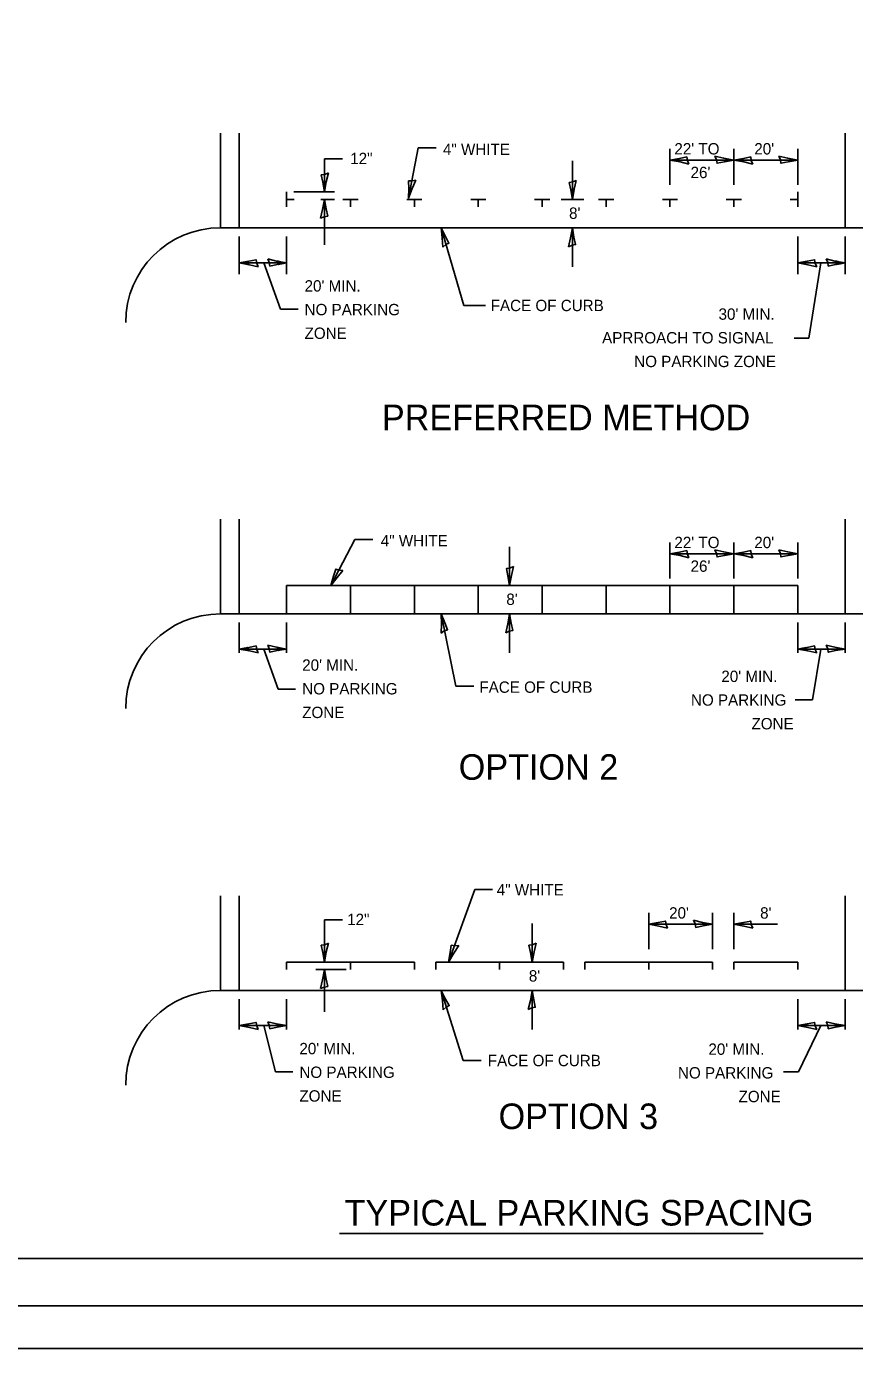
# Model space of a CAD drawing. Extents: x 2147643 to 2167443, y 2146757 to 2149469.
# Drawn here: x 2153700 to 2154137, y 2147480 to 2148178 of the extents above; entities that cross this region are included whole.
import ezdxf

# ---------------------------------------------------------------- set-up
doc = ezdxf.new("R2010")
doc.units = 0
for name, color, linetype in [('Design_PR_Back of Gutter or Curb line', 7, 'Continuous'), ('Design_PR_PMK Solid Line', 7, 'Continuous'), ('Design_PR_Roadway Dimensions', 7, 'Continuous'), ('Design_PR_Roadway Notes', 7, 'Continuous'), ('Level 23', 7, 'Continuous'), ('Sheets_General Details', 7, 'Continuous'), ('Sheets_Plotter Plotting Border', 7, 'Continuous')]:
    doc.layers.add(name, color=color, linetype=linetype)

msp = doc.modelspace()

# ---------------------------------------------------------------- linework, layer by layer
at = {"layer": 'Design_PR_Back of Gutter or Curb line'}
for p, q in [((2153802.05, 2148071.35), (2154142.05, 2148071.35)), ((2153802.05, 2147867.51), (2154142.05, 2147867.51)), ((2153802.05, 2147668.66), (2154142.05, 2147668.66))]:
    msp.add_line(p, q, dxfattribs=at)
for centre in [(2153802.05, 2148021.35), (2153802.05, 2147817.51), (2153802.05, 2147618.66)]:
    msp.add_arc(centre, 50, 90, 180, dxfattribs=at)
at = {"layer": 'Design_PR_PMK Solid Line'}
for p, q in [((2153802.05, 2148071.35), (2153802.05, 2148121.35)), ((2153812.05, 2148071.35), (2153812.05, 2148121.35)), ((2154132.05, 2148071.35), (2154132.05, 2148121.35)), ((2153837.05, 2148082.35), (2153837.05, 2148090.35)), ((2153837.05, 2148086.35), (2153841.05, 2148086.35)), ((2153866.8, 2148086.35), (2153874.8, 2148086.35)), ((2153870.8, 2148082.35), (2153870.8, 2148086.35)), ((2153900.55, 2148086.35), (2153908.55, 2148086.35)), ((2153904.55, 2148082.35), (2153904.55, 2148086.35)), ((2153934.3, 2148086.35), (2153942.3, 2148086.35)), ((2153938.3, 2148082.35), (2153938.3, 2148086.35)), ((2153968.05, 2148086.35), (2153976.05, 2148086.35)), ((2153972.05, 2148082.35), (2153972.05, 2148086.35)), ((2154001.8, 2148086.35), (2154009.8, 2148086.35)), ((2154005.8, 2148082.35), (2154005.8, 2148086.35)), ((2154035.55, 2148086.35), (2154043.55, 2148086.35)), ((2154039.55, 2148082.35), (2154039.55, 2148086.35)), ((2154069.3, 2148086.35), (2154077.3, 2148086.35)), ((2154073.3, 2148082.35), (2154073.3, 2148086.35)), ((2154103.05, 2148086.35), (2154107.05, 2148086.35)), ((2154107.05, 2148082.35), (2154107.05, 2148090.35)), ((2153802.05, 2147867.51), (2153802.05, 2147917.51)), ((2153812.05, 2147867.51), (2153812.05, 2147917.51)), ((2154132.05, 2147867.51), (2154132.05, 2147917.51)), ((2153837.05, 2147867.51), (2153837.05, 2147882.51)), ((2153837.05, 2147882.51), (2154107.05, 2147882.51)), ((2153870.8, 2147867.51), (2153870.8, 2147882.51)), ((2153904.55, 2147867.51), (2153904.55, 2147882.51)), ((2153938.3, 2147867.51), (2153938.3, 2147882.51)), ((2153972.05, 2147867.51), (2153972.05, 2147882.51)), ((2154005.8, 2147867.51), (2154005.8, 2147882.51)), ((2154039.55, 2147867.51), (2154039.55, 2147882.51)), ((2154073.3, 2147867.51), (2154073.3, 2147882.51)), ((2154107.05, 2147867.51), (2154107.05, 2147882.51)), ((2153802.05, 2147668.66), (2153802.05, 2147718.66)), ((2153812.05, 2147668.66), (2153812.05, 2147718.66)), ((2154132.05, 2147668.66), (2154132.05, 2147718.66)), ((2153904.55, 2147683.66), (2153837.05, 2147683.66)), ((2153837.05, 2147679.66), (2153837.05, 2147683.66)), ((2153870.8, 2147679.66), (2153870.8, 2147683.66)), ((2153904.55, 2147679.66), (2153904.55, 2147683.66)), ((2153983.3, 2147683.66), (2153915.8, 2147683.66)), ((2153915.8, 2147679.66), (2153915.8, 2147683.66)), ((2153949.55, 2147679.66), (2153949.55, 2147683.66)), ((2153983.3, 2147679.66), (2153983.3, 2147683.66)), ((2153994.55, 2147683.66), (2154062.05, 2147683.66)), ((2153994.55, 2147679.66), (2153994.55, 2147683.66)), ((2154028.3, 2147679.66), (2154028.3, 2147683.66)), ((2154062.05, 2147679.66), (2154062.05, 2147683.66)), ((2154073.3, 2147683.66), (2154107.05, 2147683.66)), ((2154073.3, 2147679.66), (2154073.3, 2147683.66)), ((2154107.05, 2147679.66), (2154107.05, 2147683.66))]:
    msp.add_line(p, q, dxfattribs=at)
at = {"layer": 'Design_PR_Roadway Dimensions'}
for p, q in [((2153901.46, 2148087.06), (2153906.48, 2148113.58)), ((2153915.96, 2148113.58), (2153906.48, 2148113.58)), ((2154039.55, 2148093.98), (2154039.55, 2148113.06)), ((2154073.3, 2148093.98), (2154073.3, 2148113.06)), ((2154107.05, 2148093.98), (2154107.05, 2148113.06)), ((2153857.05, 2148090.35), (2153857.05, 2148107.72)), ((2153866.54, 2148107.72), (2153857.05, 2148107.72)), ((2154039.55, 2148107.06), (2154073.3, 2148107.06)), ((2154073.3, 2148107.06), (2154107.05, 2148107.06)), ((2153862.26, 2148090.35), (2153840.81, 2148090.35)), ((2153862.26, 2148086.35), (2153855.05, 2148086.35)), ((2153857.05, 2148062.38), (2153857.05, 2148086.35)), ((2153994.11, 2148086.35), (2153982.01, 2148086.35)), ((2153918.71, 2148071.35), (2153930.73, 2148030.29)), ((2153812.05, 2148066.73), (2153812.05, 2148046.79)), ((2153812.05, 2148066.73), (2153812.05, 2148050.79)), ((2153837.05, 2148066.73), (2153837.05, 2148046.79)), ((2153837.05, 2148066.73), (2153837.05, 2148050.79)), ((2154107.05, 2148066.73), (2154107.05, 2148046.79)), ((2154107.05, 2148066.73), (2154107.05, 2148050.79)), ((2154132.05, 2148066.73), (2154132.05, 2148046.79)), ((2154132.05, 2148066.73), (2154132.05, 2148050.79)), ((2153812.05, 2148052.79), (2153837.05, 2148052.79)), ((2153812.05, 2148052.79), (2153837.05, 2148052.79)), ((2153825.05, 2148052.79), (2153833.88, 2148028.3)), ((2154107.05, 2148052.79), (2154132.05, 2148052.79)), ((2154107.05, 2148052.79), (2154132.05, 2148052.79)), ((2154112.89, 2148013.12), (2154119.31, 2148052.79)), ((2153833.88, 2148028.3), (2153843.09, 2148028.3)), ((2154105.08, 2148013.12), (2154112.89, 2148013.12)), ((2153860.32, 2147882.51), (2153873.05, 2147906.71)), ((2153882.54, 2147906.71), (2153873.05, 2147906.71)), ((2154039.55, 2147886.14), (2154039.55, 2147905.21)), ((2154073.3, 2147886.14), (2154073.3, 2147905.21)), ((2154107.05, 2147886.14), (2154107.05, 2147905.21)), ((2154039.55, 2147899.21), (2154073.3, 2147899.21)), ((2154073.3, 2147899.21), (2154107.05, 2147899.21)), ((2153812.05, 2147862.88), (2153812.05, 2147846.94)), ((2153812.05, 2147862.88), (2153812.05, 2147846.94)), ((2153837.05, 2147862.88), (2153837.05, 2147846.94)), ((2153837.05, 2147862.88), (2153837.05, 2147846.94)), ((2153918.71, 2147867.51), (2153926.38, 2147829.31)), ((2154107.05, 2147862.88), (2154107.05, 2147846.94)), ((2154107.05, 2147862.88), (2154107.05, 2147846.94)), ((2154132.05, 2147862.88), (2154132.05, 2147846.94)), ((2154132.05, 2147862.88), (2154132.05, 2147846.94)), ((2153812.05, 2147848.94), (2153837.05, 2147848.94)), ((2153812.05, 2147848.94), (2153837.05, 2147848.94)), ((2153825.05, 2147848.94), (2153832.59, 2147827.77)), ((2154107.05, 2147848.94), (2154132.05, 2147848.94)), ((2154107.05, 2147848.94), (2154132.05, 2147848.94)), ((2154114.82, 2147822.12), (2154119.31, 2147848.94)), ((2153832.59, 2147827.77), (2153841.79, 2147827.77)), ((2153935.86, 2147829.31), (2153926.38, 2147829.31)), ((2154105.61, 2147822.12), (2154114.82, 2147822.12)), ((2153922.6, 2147683.66), (2153936.38, 2147722)), ((2153945.86, 2147722), (2153936.38, 2147722)), ((2154028.3, 2147690.54), (2154028.3, 2147709.61)), ((2154062.05, 2147690.54), (2154062.05, 2147709.61)), ((2154073.3, 2147690.54), (2154073.3, 2147709.61)), ((2153857.05, 2147683.66), (2153857.05, 2147705.88)), ((2153866.54, 2147705.88), (2153857.05, 2147705.88)), ((2154028.3, 2147703.61), (2154062.05, 2147703.61)), ((2153868.52, 2147679.66), (2153852.54, 2147679.66)), ((2153857.05, 2147657.4), (2153857.05, 2147679.66)), ((2153918.71, 2147668.66), (2153930.25, 2147631.65)), ((2153812.05, 2147664.03), (2153812.05, 2147648.1)), ((2153837.05, 2147664.03), (2153837.05, 2147648.1)), ((2154107.05, 2147664.03), (2154107.05, 2147648.1)), ((2154132.05, 2147664.03), (2154132.05, 2147648.1)), ((2153812.05, 2147650.1), (2153837.05, 2147650.1)), ((2153825.05, 2147650.1), (2153831.1, 2147625.65)), ((2154107.05, 2147650.1), (2154132.05, 2147650.1)), ((2154107.37, 2147625.65), (2154119.31, 2147650.1)), ((2153939.73, 2147631.65), (2153930.25, 2147631.65)), ((2153831.1, 2147625.65), (2153840.3, 2147625.65)), ((2154099.55, 2147625.65), (2154107.37, 2147625.65))]:
    msp.add_line(p, q, dxfattribs=at)
for points in [[(2153817.05, 2148051.74), (2153816.64, 2148052.71), (2153816.48, 2148053.63), (2153814.55, 2148053.22), (2153812.05, 2148052.79), (2153814.72, 2148052.31)], [(2153832.05, 2148053.84), (2153832.46, 2148052.88), (2153832.61, 2148051.95), (2153834.55, 2148052.36), (2153837.05, 2148052.79), (2153834.38, 2148053.28)], [(2154127.05, 2148053.84), (2154127.46, 2148052.88), (2154127.61, 2148051.95), (2154129.55, 2148052.36), (2154132.05, 2148052.79), (2154129.38, 2148053.28)], [(2153817.05, 2147847.9), (2153816.64, 2147848.86), (2153816.48, 2147849.78), (2153814.55, 2147849.38), (2153812.05, 2147848.94), (2153814.72, 2147848.46)], [(2153832.05, 2147849.99), (2153832.46, 2147849.03), (2153832.61, 2147848.11), (2153834.55, 2147848.51), (2153837.05, 2147848.94), (2153834.38, 2147849.43)], [(2154112.05, 2147847.9), (2154111.64, 2147848.86), (2154111.48, 2147849.78), (2154109.55, 2147849.38), (2154107.05, 2147848.94), (2154109.72, 2147848.46)]]:
    msp.add_lwpolyline(points, close=True, dxfattribs=at)
at = {"layer": 'Design_PR_Roadway Notes'}
msp.add_line((2154039.55, 2147886.14), (2154039.55, 2147886.14), dxfattribs=at)
at = {"layer": 'Level 23'}
for p, q in [((2153987.98, 2148086.35), (2153987.98, 2148106.74)), ((2153987.98, 2148050.73), (2153987.98, 2148071.35)), ((2153930.73, 2148030.29), (2153942.13, 2148030.29)), ((2153954.85, 2147882.51), (2153954.85, 2147902.89)), ((2153954.85, 2147846.88), (2153954.85, 2147867.51)), ((2153966.75, 2147683.66), (2153966.75, 2147704.05)), ((2154073.3, 2147703.61), (2154096.42, 2147703.61)), ((2153966.75, 2147648.03), (2153966.75, 2147668.66)), ((2153865.04, 2147540.39), (2154088.73, 2147540.39))]:
    msp.add_line(p, q, dxfattribs=at)
for points in [[(2154049.55, 2148104.97), (2154048.73, 2148106.89), (2154048.42, 2148108.73), (2154044.55, 2148107.93), (2154039.55, 2148107.06), (2154044.88, 2148106.09)], [(2154063.3, 2148109.15), (2154064.11, 2148107.23), (2154064.43, 2148105.39), (2154068.3, 2148106.19), (2154073.3, 2148107.06), (2154067.96, 2148108.03)], [(2154083.3, 2148104.97), (2154082.48, 2148106.89), (2154082.17, 2148108.73), (2154078.3, 2148107.93), (2154073.3, 2148107.06), (2154078.63, 2148106.09)], [(2154097.05, 2148109.15), (2154097.86, 2148107.23), (2154098.18, 2148105.39), (2154102.05, 2148106.19), (2154107.05, 2148107.06), (2154101.71, 2148108.03)], [(2153859.15, 2148100.35), (2153857.22, 2148099.54), (2153855.38, 2148099.22), (2153856.19, 2148095.35), (2153857.05, 2148090.35), (2153858.02, 2148095.69)], [(2153905.38, 2148096.5), (2153903.34, 2148096.05), (2153901.47, 2148096.09), (2153901.54, 2148092.14), (2153901.46, 2148087.06), (2153903.41, 2148092.12)], [(2153990.07, 2148096.35), (2153988.15, 2148095.54), (2153986.31, 2148095.22), (2153987.11, 2148091.35), (2153987.98, 2148086.35), (2153988.95, 2148091.69)], [(2153854.96, 2148076.36), (2153856.88, 2148077.17), (2153858.73, 2148077.48), (2153857.92, 2148081.35), (2153857.05, 2148086.35), (2153856.08, 2148081.02)], [(2153919.51, 2148061.17), (2153921.13, 2148062.49), (2153922.81, 2148063.31), (2153920.95, 2148066.8), (2153918.71, 2148071.35), (2153919.28, 2148065.96)], [(2153985.89, 2148061.36), (2153987.81, 2148062.17), (2153989.65, 2148062.48), (2153988.84, 2148066.35), (2153987.98, 2148071.35), (2153987.01, 2148066.02)], [(2153822.05, 2148050.7), (2153821.23, 2148052.62), (2153820.92, 2148054.46), (2153817.05, 2148053.66), (2153812.05, 2148052.79), (2153817.38, 2148051.82)], [(2153827.05, 2148054.88), (2153827.86, 2148052.96), (2153828.18, 2148051.12), (2153832.05, 2148051.92), (2153837.05, 2148052.79), (2153831.71, 2148053.76)], [(2153827.05, 2148054.88), (2153827.86, 2148052.96), (2153828.18, 2148051.12), (2153832.05, 2148051.92), (2153837.05, 2148052.79), (2153831.71, 2148053.76)], [(2154117.05, 2148050.7), (2154116.23, 2148052.62), (2154115.92, 2148054.46), (2154112.05, 2148053.66), (2154107.05, 2148052.79), (2154112.38, 2148051.82)], [(2154122.05, 2148054.88), (2154122.86, 2148052.96), (2154123.18, 2148051.12), (2154127.05, 2148051.92), (2154132.05, 2148052.79), (2154126.71, 2148053.76)], [(2154049.55, 2147897.12), (2154048.73, 2147899.04), (2154048.42, 2147900.88), (2154044.55, 2147900.08), (2154039.55, 2147899.21), (2154044.88, 2147898.24)], [(2154063.3, 2147901.3), (2154064.11, 2147899.38), (2154064.43, 2147897.54), (2154068.3, 2147898.35), (2154073.3, 2147899.21), (2154067.96, 2147900.18)], [(2154083.3, 2147897.12), (2154082.48, 2147899.04), (2154082.17, 2147900.88), (2154078.3, 2147900.08), (2154073.3, 2147899.21), (2154078.63, 2147898.24)], [(2154097.05, 2147901.3), (2154097.86, 2147899.38), (2154098.18, 2147897.54), (2154102.05, 2147898.35), (2154107.05, 2147899.21), (2154101.71, 2147900.18)], [(2153866.82, 2147890.38), (2153864.74, 2147890.55), (2153862.97, 2147891.13), (2153861.88, 2147887.33), (2153860.32, 2147882.51), (2153863.66, 2147886.77)], [(2153956.94, 2147892.5), (2153955.02, 2147891.69), (2153953.18, 2147891.38), (2153953.98, 2147887.51), (2153954.85, 2147882.51), (2153955.82, 2147887.84)], [(2153918.63, 2147857.29), (2153920.35, 2147858.47), (2153922.1, 2147859.14), (2153920.54, 2147862.77), (2153918.71, 2147867.51), (2153918.81, 2147862.08)], [(2153952.76, 2147857.51), (2153954.68, 2147858.32), (2153956.52, 2147858.64), (2153955.71, 2147862.51), (2153954.85, 2147867.51), (2153953.88, 2147862.17)], [(2153822.05, 2147846.85), (2153821.23, 2147848.77), (2153820.92, 2147850.61), (2153817.05, 2147849.81), (2153812.05, 2147848.94), (2153817.38, 2147847.97)], [(2153827.05, 2147851.03), (2153827.86, 2147849.11), (2153828.18, 2147847.27), (2153832.05, 2147848.08), (2153837.05, 2147848.94), (2153831.71, 2147849.91)], [(2154117.05, 2147846.85), (2154116.23, 2147848.77), (2154115.92, 2147850.61), (2154112.05, 2147849.81), (2154107.05, 2147848.94), (2154112.38, 2147847.97)], [(2154122.05, 2147851.03), (2154122.86, 2147849.11), (2154123.18, 2147847.27), (2154127.05, 2147848.08), (2154132.05, 2147848.94), (2154126.71, 2147849.91)], [(2154038.3, 2147701.52), (2154037.48, 2147703.44), (2154037.17, 2147705.28), (2154033.3, 2147704.48), (2154028.3, 2147703.61), (2154033.63, 2147702.64)], [(2154052.05, 2147705.7), (2154052.86, 2147703.78), (2154053.18, 2147701.94), (2154057.05, 2147702.75), (2154062.05, 2147703.61), (2154056.71, 2147704.58)], [(2154083.3, 2147701.52), (2154082.48, 2147703.44), (2154082.17, 2147705.28), (2154078.3, 2147704.48), (2154073.3, 2147703.61), (2154078.63, 2147702.64)], [(2153859.15, 2147693.66), (2153857.22, 2147692.84), (2153855.38, 2147692.53), (2153856.19, 2147688.66), (2153857.05, 2147683.66), (2153858.02, 2147688.99)], [(2153927.95, 2147692.36), (2153925.87, 2147692.25), (2153924.03, 2147692.57), (2153923.48, 2147688.66), (2153922.6, 2147683.66), (2153925.32, 2147688.35)], [(2153968.84, 2147693.66), (2153966.92, 2147692.84), (2153965.07, 2147692.53), (2153965.88, 2147688.66), (2153966.75, 2147683.66), (2153967.72, 2147688.99)], [(2153854.96, 2147669.66), (2153856.88, 2147670.48), (2153858.73, 2147670.79), (2153857.92, 2147674.66), (2153857.05, 2147679.66), (2153856.08, 2147674.33)], [(2153919.69, 2147658.49), (2153921.28, 2147659.84), (2153922.95, 2147660.69), (2153921.03, 2147664.14), (2153918.71, 2147668.66), (2153919.37, 2147663.28)], [(2153964.65, 2147658.66), (2153966.58, 2147659.48), (2153968.42, 2147659.79), (2153967.61, 2147663.66), (2153966.75, 2147668.66), (2153965.78, 2147663.33)], [(2153827.05, 2147652.19), (2153827.86, 2147650.27), (2153828.18, 2147648.42), (2153832.05, 2147649.23), (2153837.05, 2147650.1), (2153831.71, 2147651.07)], [(2154122.05, 2147652.19), (2154122.86, 2147650.27), (2154123.18, 2147648.42), (2154127.05, 2147649.23), (2154132.05, 2147650.1), (2154126.71, 2147651.07)], [(2153822.05, 2147648), (2153821.23, 2147649.93), (2153820.92, 2147651.77), (2153817.05, 2147650.96), (2153812.05, 2147650.1), (2153817.38, 2147649.13)], [(2154117.05, 2147648), (2154116.23, 2147649.93), (2154115.92, 2147651.77), (2154112.05, 2147650.96), (2154107.05, 2147650.1), (2154112.38, 2147649.13)]]:
    msp.add_lwpolyline(points, close=True, dxfattribs=at)
at = {"layer": 'Sheets_General Details'}
for p, q in [((2154818.18, 2147527.1), (2153143.18, 2147527.1)), ((2154827.78, 2147502.1), (2153093.1, 2147502.1)), ((2154843.18, 2147479.6), (2153043.18, 2147479.6))]:
    msp.add_line(p, q, dxfattribs=at)
at = {"layer": 'Sheets_Plotter Plotting Border'}
msp.add_lwpolyline([(2153043.18, 2148624.6), (2154843.18, 2148624.6), (2154843.18, 2147479.6), (2153043.18, 2147479.6)], close=True, dxfattribs=at)

# ---------------------------------------------------------------- texts
at = {"layer": 'Level 23'}
for s, height, p in [('4" WHITE', 6, (2153919.62, 2148109.76)), ("22' TO", 6, (2154041.87, 2148110.06)), ("20'", 6, (2154084.08, 2148110.06)), ('12"', 6, (2153870.65, 2148104.96)), ("26'", 6, (2154050.42, 2148097.56)), ("8'", 6, (2153986.23, 2148076.06)), ("20' MIN.", 6, (2153846.53, 2148037.66)), ('NO PARKING', 6, (2153846.53, 2148025.16)), ('FACE OF CURB', 6, (2153944.84, 2148027.33)), ("30' MIN.", 6, (2154065.2, 2148022.78)), ('ZONE', 6, (2153846.53, 2148012.66)), ('APRROACH TO SIGNAL', 6, (2154003.69, 2148010.28)), ('NO PARKING ZONE', 6, (2154020.65, 2147997.78)), ('PREFERRED METHOD', 13.5, (2153887.38, 2147964.45)), ('4" WHITE', 6, (2153886.77, 2147903.11)), ("22' TO", 6, (2154041.87, 2147902.21)), ("20'", 6, (2154084.08, 2147902.21)), ("26'", 6, (2154050.42, 2147889.71)), ("8'", 6, (2153953.1, 2147872.22)), ("20' MIN.", 6, (2153845.28, 2147837.47)), ("20' MIN.", 6, (2154066.68, 2147831.52)), ('NO PARKING', 6, (2153845.28, 2147824.97)), ('FACE OF CURB', 6, (2153938.86, 2147825.82)), ('NO PARKING', 6, (2154050.62, 2147819.02)), ('ZONE', 6, (2153845.28, 2147812.47)), ('ZONE', 6, (2154082.6, 2147806.52)), ('OPTION 2', 13.5, (2153927.95, 2147779.89)), ('4" WHITE', 6, (2153948.05, 2147718.83)), ('12"', 6, (2153869.04, 2147703.18)), ("20'", 6, (2154039.08, 2147706.61)), ("8'", 6, (2154087.16, 2147706.61)), ("8'", 6, (2153964.99, 2147673.37)), ("20' MIN.", 6, (2153843.79, 2147634.98)), ("20' MIN.", 6, (2154059.84, 2147634.68)), ('FACE OF CURB', 6, (2153943.32, 2147628.68)), ('NO PARKING', 6, (2153843.79, 2147622.48)), ('NO PARKING', 6, (2154043.77, 2147622.18)), ('ZONE', 6, (2153843.79, 2147609.98)), ('ZONE', 6, (2154075.76, 2147609.68)), ('OPTION 3', 13.5, (2153949, 2147595.48)), ('TYPICAL PARKING SPACING', 13.5, (2153867.65, 2147544.55))]:
    msp.add_text(s, height=height, dxfattribs=at).set_placement(p)

doc.saveas('drawing.dxf')
